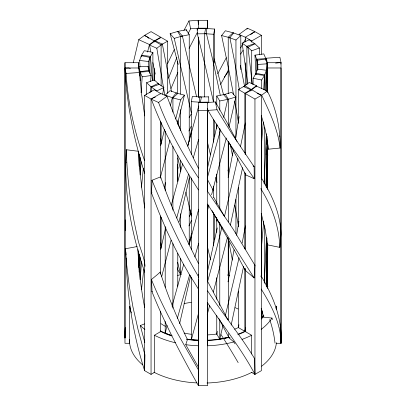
<?xml version="1.0" encoding="UTF-8"?>
<svg xmlns="http://www.w3.org/2000/svg" width="406" height="406" viewBox="0 0 406 406"><rect width="100%" height="100%" fill="white"/><g stroke="black" fill="none" stroke-linecap="round" stroke-linejoin="round"><path stroke-width="0.61" d="M125.246 327.5L124.972 338.02L124.972 62.717L138.639 62.717L138.639 68.523M138.492 251.669L138.492 262.403L138.197 251.329M138.517 153.823L138.517 151.296L126.261 149.738A129.478 105.717 0 0 1 126.195 153.58C123.794 193.845 131.727 234.242 144.749 272.248M138.679 267.488L138.695 252.735M154.224 80.495L154.239 68.452M160.614 274.101L160.629 216.012M160.639 178.127L160.705 121.587M198.443 24.34L198.011 20.315L188.968 20.955L183.943 30.435M207.557 103.043L207.557 102.505L198.443 102.505L198.443 385.7L207.557 385.7L207.557 102.505L215.368 101.911L226.254 121.095L237.058 141.506M198.432 97.496L198.443 37.327M198.443 288.524L198.443 289.113L189.49 274.7L182.309 262.139L174.382 246.955L166.942 231.181L158.985 212.475L151.423 192.82L151.895 184.908A127.164 73.42 -60 0 0 151.966 180.264L160.639 176.869C170.733 206.74 184.273 235.297 198.443 263.423M198.443 278.044L198.443 274.116M198.448 367.232L185.76 344.684L187.44 339.533C176.849 317.705 167.546 295.223 160.187 272.096A103.819 59.941 -60 0 1 156.904 274.999L151.413 279.526L151.925 288.549A131.656 76.013 -60 0 1 151.956 291.65C164.922 324.176 181.345 355.189 198.443 385.7L198.443 279.607M207.557 302.419L207.557 345.785A73.471 42.417 0 0 0 233.856 341.943L235.069 343.907M207.562 281.86L207.567 204.198M207.573 187.151L207.552 108.605M207.557 28.851L207.557 20.3L198.443 20.3L198.443 28.735M245.199 268.828L245.285 331.58L251.629 335.244L251.634 354.012M245.209 249.208L245.249 173.184M245.254 154.178L245.285 93.481L250.908 90.299L256.521 86.153L267.29 91.01C276.42 108.686 280.384 128.311 280.094 148.043L268.138 149.22L267.843 144.597M261.398 95.344L254.953 99.064L254.953 374.368L261.398 370.648L261.398 95.344L251.73 89.762L251.73 90.305M261.393 54.302L261.398 35.352L254.953 31.632L245.285 37.215L239.032 34.449L247.447 28.232L254.628 31.47L254.1 32.399M138.517 151.296L138.497 154.285M207.567 186.887L207.573 185.887L207.557 191.393L232.871 228.72L254.917 265.275L254.12 277.943L245.239 270.32L236.596 254.105L212.708 211.902M267.452 287.154L267.757 247.076M160.634 177.869L160.639 176.869M124.972 338.02L125.231 328.317M138.639 62.717L138.568 67.269L139.674 72.486L141.481 93.481L144.739 115.933M267.361 92.659L267.432 63.432L266.326 58.21L279.891 57.246L281.003 62.468L280.835 64.036M245.295 268.884L245.29 269.173A47.959 26.014 62.8 0 1 245.239 270.32M266.397 133.757L264.088 183.548M266.575 237.368L264.245 282.495M125.246 219.874L125.256 230.532M266.194 285.951L266.752 262.22L266.742 238.388M215.368 101.911L217.032 109.742L219.676 114.193L232.78 135.066L254.131 166.744L254.293 178.716L245.813 174.961L238.215 159.786L228.72 142.07M261.21 213.454L265.291 229.796L267.361 244.828L279.835 247.381L280.972 234.125L281.028 67.98L267.361 67.98M266.387 70.248L264.534 75.404L255.613 74.334L257.465 69.182L266.387 70.248L265.372 90.492M265.96 186.41L266.808 161.943L266.915 136.162M264.534 75.404L263.712 89.472M139.725 75.963L140.004 71.705L148.845 70.436L151.047 75.536L150.626 81.378M140.278 278.861L141.476 261.626M141.075 92.69L142.207 76.81L140.004 71.705M140.222 174.26L141.166 161.766M262.246 310.884L261.703 318.096L263.509 315.117A63.788 36.829 0 0 1 261.54 318.076M263.321 122.033L261.327 145.79M141.476 187.237L143.328 168.302M263.697 221.285L261.271 249.406M260.967 276.547L261.028 275.806C273.187 296.167 282.551 319.131 281.028 343.283L276.329 343.283M261.753 215.723L261.261 220.971M141.476 289.514L143.8 269.554M261.236 117.055L261.368 115.827M261.18 289.042C271.375 305.459 280.911 323.47 281.028 343.283L281.028 62.717L267.361 62.717L266.529 71.679M267.676 247.147L266.661 254.557M266.138 59.758L266.326 58.21M267.691 167.79L266.666 174.575M266.524 270.294L267.437 259.556L267.503 244.473M256.257 86.838L256.425 85.646L249.188 82.443L243.651 86.625L250.888 89.822L256.425 85.646M250.715 91.015L250.888 89.822M239.144 116.593L235.338 139.212M238.906 221.321L236.591 235.348M245.463 327.86L244.884 331.352L238.439 327.632L238.916 324.744M149.931 92.898L151.017 86.859L158.03 83.494L163.851 87.544L162.644 94.136M245.391 225.939L242.169 243.113M234.084 249.741L228.015 281.84M164.41 188.085L165.435 182.543M233.369 150.144L228.106 177.478M245.148 154.28L245.437 152.732M191.333 101.652L192.353 96.425L201.406 97.014L200.386 102.241L191.333 101.652L191.333 154.356M204.594 96.932L204.594 33.688L205.614 28.456L214.667 29.044L214.667 63.148M213.647 101.86L213.647 34.277L214.667 29.044M245.325 123.048L240.504 146.556M243.595 266.27L231.161 325.099M242.585 167.637L230.405 225.076M133.335 62.58L138.71 39.686L144.318 35.54L147.099 36.799L148.885 38.367M223.615 117.481L227.751 99.394L223.635 94.699L231.765 92.324L235.881 97.019L228.979 127.205M217.119 124.926L207.227 169.383M239.068 257.846L225.437 315.269M217.256 227.928L207.273 272.507M187.892 145.83L191.485 130.113M237.875 158.411L224.488 216.393M177.732 123.191L184.405 95.151L176.118 92.964L172.332 97.75L170.312 105.875M160.69 249.299L165.815 227.401M190.658 275.588L179.625 323.643M228.624 336.234L228.37 337.34L219.768 339.081L216.758 334.113L217.388 331.372M189.714 176.569L179.01 222.001M160.715 145.404L164.572 129.225M188.897 244.559L191.465 233.851M160.507 176.95L169.952 140.41M171.733 335.6L165.206 333.23L167.11 325.328M221.98 227.066L215.769 252.014L207.628 281.424M223.026 325.257L219.768 339.081L219.768 319.857M227.527 237.226L213.307 292.066M147.545 52.044L149.479 44.543L154.27 40.935L160.715 37.215L151.047 31.632L144.602 35.352L154.27 40.935L154.27 42.021M226.335 138.01L211.582 194.743M184.405 95.151L180.619 99.937L175.666 119.115M161.735 276.43L171.114 240.144M176.711 218.058L188.551 174.144M220.549 129.788L207.278 178.143M171.271 205.314L182.629 163.857M198.752 105.956L187.709 146.119M208.877 205.081L207.288 211.14M198.575 340.223L191.333 339.751L198.737 312.549M177.356 318.34L189.617 274.847M172.048 306.16L183.669 264.468M198.696 209.176L189.232 244.458M207.212 314.599L209.663 305.525M198.696 243.174L194.799 257.003M198.625 139.41L193.281 157.863M140.014 66.812L139.613 60.448L141.466 55.297L150.387 56.363L152.428 80.611M149.098 71.07L148.535 61.514L150.387 56.363M168.561 78.185L176.828 57.535M272.421 319.634L271.969 318.071L263.743 317.172L263.859 316.878M171.027 88.503L177.858 72.38M188.947 225.914L191.51 220.392M167.566 63.635L174.255 49.608M188.912 241.89L190.693 238.155M188.891 131.031L191.089 126.449M189.089 48.416L197.25 32.581M188.105 33.586L190.632 28.79L188.968 20.955M217.738 73.79L226.274 57.759M220.58 84.448L228.405 70.081M242.412 44.538L240.479 48.03M243.372 42.813L245.737 38.986M246.909 29.176L247.447 28.232M189.282 216.434L191.069 213.454M141.283 56.911L141.283 55.668L144.297 50.704L152.895 52.44L152.895 80.342M149.885 73.527L149.885 57.408L152.895 52.44M253.105 84.458L253.105 78.256L256.115 73.293L264.717 75.029L264.717 89.909M261.703 88.675L261.703 79.997L264.717 75.029M189.13 117.486L191.358 113.893M243.062 50.329L240.504 54.171M228.502 71.385L225.208 75.978M224.3 77.241L224.909 76.394M233.551 94.552L228.268 67.163L221.595 35.545L225.381 30.76L233.668 32.952L229.882 37.733L234.658 61.646L239.301 89.523M228.233 93.644L228.233 37.22L233.08 32.764L240.794 35.566L240.794 69.67M172.92 97.932L177.767 93.476L170.053 90.68L165.206 95.131L172.92 97.932L172.92 112.193M235.947 137.37L235.947 40.021L240.794 35.566M250.669 34.647L254.628 31.47M150.763 51.628L149.575 45.056L155.112 40.879L162.349 44.076L171.484 91.68M149.575 45.056L156.812 48.253L162.349 44.076M198.443 189.927C180.056 161.212 163.166 131.311 151.372 99.226L153.544 97.623L155.336 97.125M151.372 99.226L158.553 102.469L166.967 96.247C176.179 120.795 186.608 144.891 198.443 168.287M257.115 93.41L261.682 95.156L267.29 91.01M167.561 41.168L161.116 37.448L154.671 41.168L161.116 44.888L167.561 41.168L167.561 93.253M196.854 382.919A73.471 42.417 0 0 1 154.371 372.449L151.047 374.368L144.602 370.648L144.602 95.344L154.27 89.762L159.786 93.015L166.967 96.247M144.602 95.344L151.047 99.064L160.715 93.481L160.72 94.019M251.73 42.199L251.73 40.935L261.398 35.352M238.439 89.533L244.884 85.808L251.329 89.533L244.884 93.253L238.439 89.533L238.439 123.013M153.94 372.226L154.371 372.449L154.371 335.244L160.664 331.611L160.639 311.438M252.06 372.226L251.629 372.449A73.471 42.417 0 0 1 206.989 383.005M242.149 43.158L249.157 39.793L254.983 43.843L247.97 47.203L242.149 43.158L247.827 83.981M163.851 87.544L156.843 90.903L151.017 86.859M151.956 291.65L152.483 291.406M144.81 342.497L140.309 325.566L144.516 323.902M267.97 286.316L266.681 286.824M230.019 337.63L229.131 337.954L218.859 318.573M146.566 82.717L154.28 79.916L159.127 84.372L151.413 87.168L146.566 82.717L146.566 94.496M246.873 84.768L246.873 46.325L254.587 43.528L259.434 47.984L259.434 54.805M246.873 46.325L251.72 50.78L259.434 47.984M178.239 64.508L170.119 33.683L178.249 31.303L182.365 35.997L196.605 96.856M170.119 33.683L174.235 38.377L182.365 35.997M227.751 99.394L235.881 97.019M275.603 63.123L281.003 62.468M189.242 141.334L189.242 34.683L186.232 29.719L177.63 31.455L180.64 36.423L180.64 94.085M180.64 36.423L189.242 34.683M216.758 104.692L216.758 96.014L225.36 94.278L228.37 99.242L228.37 125.906M216.758 96.014L219.768 100.977L228.37 99.242M126.23 258.013A128.55 104.961 0 0 1 126.276 261.129C127.311 298.237 133.366 335.249 144.602 370.648L144.947 354.925L138.121 329.911L132.924 306.829L129.306 286.311L126.576 263.9L125.49 248.716L133.249 247.315A104.56 85.377 0 0 0 137.111 246.462M255.988 74.552L254.953 55.16L263.793 53.886L265.996 58.992L266.057 60.215M142.207 76.81L151.047 75.536M254.953 55.16L257.155 60.266L265.996 58.992M190.632 28.79L198.443 28.192L207.557 28.192L207.557 20.3M144.719 173.306C133.757 139.299 126.723 103.946 124.997 68.228L128.504 67.98L130.397 68.386M124.997 68.228L126.109 73.45L139.674 72.486M207.557 108.361L207.989 110.381L217.032 109.742M139.101 66.858L148.154 66.269L149.18 71.497L140.121 72.085L139.101 66.858L139.101 71.821M256.82 70.984L256.82 59.2L265.879 58.611L266.899 63.838L266.899 91.122M256.82 59.2L257.846 64.427L266.899 63.838M213.368 101.424L205.603 67.36L197.352 33.84L197.174 28.582L206.284 28.476L206.466 33.734L212.8 60.118L220.265 95.131M197.352 33.84L206.466 33.734M124.972 67.98L138.639 67.98M198.443 110.396L207.557 110.396M280.018 327.733L280.541 327.759M204.594 33.688L213.647 34.277M139.613 60.448L148.535 61.514M186.922 339.472L187.44 339.533M279.11 136.01L279.861 136.142M141.283 55.668L149.885 57.408M253.105 78.256L261.703 79.997M221.595 35.545L229.882 37.733M172.332 97.75L180.619 99.937M228.233 37.22L235.947 40.021M228.005 274.192L228.233 275.319L229.42 275.75M138.71 39.686L149.479 44.543M245.285 93.481L254.953 99.064M251.629 372.449L254.953 374.368L254.608 358.645C240.322 335.097 222.691 313.818 207.557 290.838M251.73 40.935L245.285 37.215L245.29 41.919M254.608 358.645L254.237 358.402M254.131 166.744L253.065 165.861M233.856 341.943L229.131 337.954M207.557 302.795C223.62 326.47 241.463 349.048 254.953 374.368M254.293 178.716C238.616 156.107 221.808 134.229 207.989 110.381M198.443 177.874C182.675 154.163 168.561 129.189 158.553 102.469M207.557 204.111L254.12 277.943M261.149 177.62C271.787 194.631 280.592 213.729 280.972 234.125L281.028 343.283M180.64 258.399L180.64 274.522L177.63 269.554L177.63 267.696M198.443 276.511C180.157 245.874 165.602 213.186 151.966 180.264M198.443 369.896C181.467 340.487 164.151 311.087 151.413 279.526M224.65 216.794L213.693 197.245M212.008 210.597L212.475 211.47M227.969 319.918L207.557 281.251M261.682 95.156C269.543 112.056 277.993 129.291 280.094 148.043M144.556 160.563C134.711 132.488 127.824 103.21 126.109 73.45M261.246 115.669C264.819 126.535 267.407 137.786 268.138 149.22M261.195 308.24L263.743 317.172M189.084 206.776L190.647 212.15M190.815 212.739L191.5 215.094M189.506 103.941L189.846 105.129M178.198 168.272L177.579 165.963M214.211 58.865L223.371 94.096M197.174 28.582L197.585 30.176M180.64 274.522L177.676 262.377M207.339 141.861L210.526 154.843M174.235 38.377L191.317 112.67M210.506 259.607L207.324 246.31M180.721 170.21L177.792 158.112M179.498 128.271L177.894 121.313M185.918 192.063L191.404 216.043M215.83 177.295L216.997 182.497M216.286 218.007L216.987 221.25M155.244 74.059L152.874 62.57M230.187 144.105L232.486 155.407M227.989 170.038L228.882 174.448M240.469 65.28L244.503 85.971M232.394 260.073L228.395 239.281M144.632 307.474C140.983 288.387 138.639 269.041 137.979 249.619M234.81 205.314L238.429 226.096M234.749 101.135L238.535 123.135M161.253 141.917L160.68 138.629M156.812 48.253L164.755 94.948M160.7 242.981L161.278 246.29M144.749 208.029L141.79 188.288L139.502 166.749M247.97 47.203L252.309 84.133M125.49 248.716L125.667 250.269M125.824 251.821L126.078 254.917M260.957 188.293L261.022 189.1C271.949 206.578 279.171 226.665 279.835 247.381M145.054 266.321C144.231 255.887 138.822 246.351 137.228 235.982C130.666 207.71 127.245 178.731 126.261 149.738M267.752 155.955L267.473 140.948M257.155 60.266L257.602 69.969M160.187 272.096L160.238 273.081M245.813 174.961L245.757 173.788M139.39 160.877L139.167 154.102M266.534 178.863L266.803 187.882M266.559 71.857L266.965 91.01M139.471 265.651L139.228 254.572M267.361 64.889L267.397 90.244M267.483 146.023L267.493 187.673M245.31 62.828L245.331 85.006M276.329 309.651L276.329 306.078A73.471 42.417 0 0 1 275.968 308.398M267.361 141.389L267.361 189.485M267.361 243.651L267.361 288.575M266.899 136.386L266.899 144.445M266.899 150.646L266.899 187.851M266.899 238.073L266.899 287.057M265.879 58.611L265.879 60.474M264.717 127.114L264.717 184.157M264.717 225.7L264.717 283.368M261.703 116.578L261.703 179.203M261.703 215.165L261.703 277.79M261.703 309.413L261.703 318.096M257.846 64.427L257.846 69.39M251.72 50.78L251.72 83.646M244.884 93.253L244.884 152.778M244.884 172.616L244.884 248.883M244.884 268.107L244.884 331.352M238.439 187.501L238.439 226.563M238.439 291.046L238.439 327.632M235.947 199.371L235.947 233.475M228.37 141.405L228.37 222.011M228.37 238.134L228.37 319.979M228.37 333.62L228.37 337.34M228.233 142.009L228.233 176.113M228.233 239.357L228.233 275.319M219.768 100.977L219.768 110.28M219.768 128.26L219.768 208.867M219.768 222.508L219.768 305.596M216.758 123.916L216.758 128.875M216.758 174.138L216.758 203.903M216.758 217.545L216.758 232.425M216.758 277.689L216.758 299.389M216.758 315.513L216.758 334.113M214.667 120.815L214.667 136.315M214.667 215.063L214.667 239.865M213.647 119.222L213.647 142.161M213.647 186.187L213.647 197.346M213.647 212.851L213.647 245.711M198.443 37.504L198.443 97.115M191.333 177.919L191.333 249.842M191.333 277.125L191.333 339.751M189.242 177.914L189.242 244.26M186.232 29.719L186.232 30.957M180.64 109.59L180.64 130.671M180.64 160.431L180.64 171.591M180.64 213.754L180.64 227.396M177.767 120.14L177.767 124.48M177.767 155.483L177.767 181.523M177.767 253.451L177.767 286.311M177.63 61.22L177.63 93.461M177.63 164.146L177.63 180.269M172.92 146.297L172.92 210.161M172.92 243.646L172.92 308.129M165.206 131.097L165.206 190.622M165.206 226.584L165.206 287.346M165.206 321.45L165.206 333.23M161.116 44.888L161.116 85.813M161.116 122.394L161.116 144.094M161.116 217.261L161.116 248.264M154.671 70.928L154.671 80.85M151.413 87.168L151.413 91.512M151.047 99.064L151.047 374.368M148.154 66.269L148.154 67.508M140.121 72.085L140.121 80.769M140.121 157.036L140.121 175.016M140.121 256.861L140.121 279.805M139.101 154.285L139.101 166.064M139.101 254.115L139.101 272.096M138.639 152.58L138.639 153.849M124.972 62.717L124.972 343.283L129.671 343.283L129.671 306.078A73.471 42.417 0 0 0 131.407 312.98M263.814 315.609A64.361 37.159 0 0 1 261.418 319.045M245.894 331.149A64.361 37.159 0 0 1 237.941 334.651M229.725 337.249A64.361 37.159 0 0 1 207.436 340.517M198.564 340.517A64.361 37.159 0 0 1 186.613 339.38M171.768 335.94A64.361 37.159 0 0 1 160.106 331.149M276.395 342.623A73.471 42.417 0 0 1 261.652 366.197M142.653 364.847A73.471 42.417 0 0 1 129.565 339.335M269.736 319.598A408.431 200.975 7.6 0 1 275.035 343.187M221.103 334.681A408.431 85.899 47.2 0 1 238.165 362.639M254.978 265.154A121.475 70.152 60 0 1 254.379 264.494M213.515 190.906A436.633 100.008 71.3 0 1 207.532 179.65M267.285 146.013A436.648 231.44 0.5 0 1 266.128 154.381M125.49 162.024A77.688 63.432 0 0 1 126.296 162.293M139.41 166.754A436.648 426.224 1.9 0 1 138.451 151.301M151.413 192.845A78.312 45.213 -60 0 1 151.981 192.789M271.969 318.071A73.471 42.417 0 0 1 261.19 329.347M251.629 335.244A73.471 42.417 0 0 1 242.017 339.391M198.443 345.785A73.471 42.417 0 0 1 185.76 344.684M175.458 342.776A73.471 42.417 0 0 1 154.371 335.244M144.912 329.423A73.471 42.417 0 0 1 140.309 325.566M245.498 330.91A63.788 36.829 0 0 1 238.017 334.229M228.334 337.249A63.788 36.829 0 0 1 207.197 340.198M198.803 340.198A63.788 36.829 0 0 1 187.054 339.106M172.048 335.65A63.788 36.829 0 0 1 160.502 330.91M184.111 303.587A54.678 31.566 0 0 1 191.19 302.389M235.165 307.682A54.678 31.566 0 0 1 238.033 308.971M238.033 327.683A54.678 31.566 0 0 1 234.577 329.22M217.21 333.93A54.678 31.566 0 0 1 207.395 334.914M191.19 334.27A54.678 31.566 0 0 1 184.111 333.072M165.343 326.338A54.678 31.566 0 0 1 161.02 323.673M177.65 275.481A54.678 31.566 0 0 1 181.284 274.476M227.756 275.304A54.678 31.566 0 0 1 229.532 275.847M208.648 96.856L199.534 96.963L199.716 102.221L208.826 102.119L208.648 96.856"/></g></svg>
